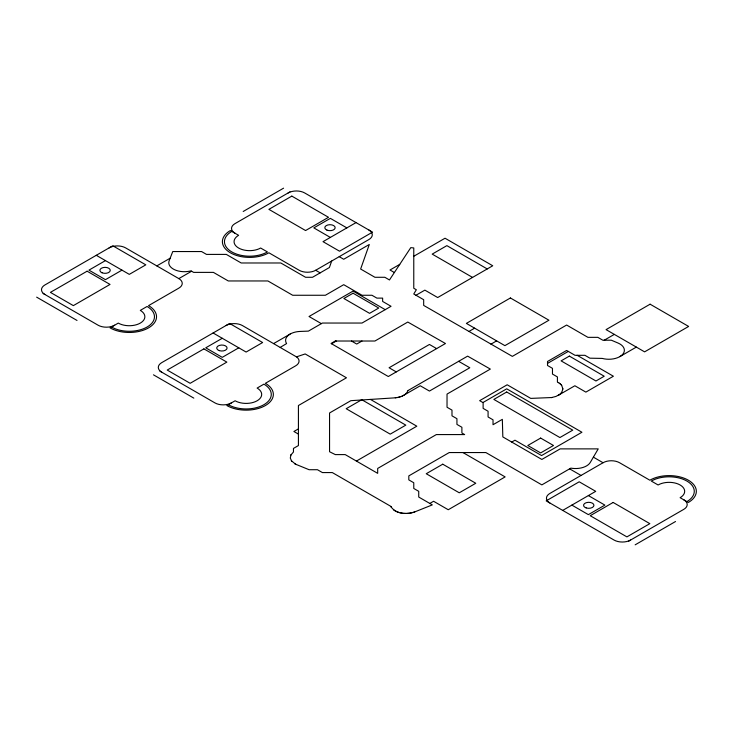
<?xml version="1.0" encoding="UTF-8"?>
<svg xmlns="http://www.w3.org/2000/svg" width="733" height="733" viewBox="0 0 733 733"><rect width="100%" height="100%" fill="white"/><g stroke="black" fill="none" stroke-linecap="round" stroke-linejoin="round"><path stroke-width="1.1" d="M562.907 388.893L561.762 392.329M331.692 261.012L329.392 267.527L312.496 277.285L305.579 277.285L280.812 262.982L241.184 262.982L226.323 254.406L206.504 254.406L201.557 251.547L172.759 251.547L169.158 260.737A15.567 8.988 0 0 0 174.152 269.515A15.567 8.988 0 0 0 189.92 271.109L190.956 270.844L193.613 272.383L213.422 272.383L228.284 280.959L267.911 280.959L292.678 295.262L325.397 295.262L343.713 284.679L362.029 295.262L371.943 295.262L376.89 298.12L382.635 298.12L382.635 301.437L391.046 306.293L362.029 323.042L322.401 323.042L308.419 331.114L300.118 331.435A15.567 8.988 0 0 0 290.497 333.845L289.434 334.486A15.567 8.988 0 0 0 286.594 343.575L280.235 347.387M290.799 455.129L293.466 451.986L293.466 448.422L298.423 445.563L298.423 405.523L346.462 377.788L305.166 353.947L296.48 356.852M291.019 454.662L290.295 458.052L291.67 461.158M561.121 393.126L561.753 392.338M561.111 393.135L559.435 394.592M559.426 394.601L555.99 396.416L551.482 397.598M105.451 260.6L88.94 270.138L105.451 279.667L121.962 270.138M243.2 211.48L283.57 188.17M156.816 265.896L170.148 258.208M289.984 191.881L234.945 223.657A11.673 6.744 0 0 0 234.945 233.195M109.116 247.891A11.673 6.744 0 0 1 125.627 247.891L178.834 278.613L191.615 271.228M356.036 222.594L323.015 241.661L339.526 251.199L372.547 232.132L304.662 192.944A11.673 6.744 0 0 0 288.151 192.944M231.83 231.39A25.169 14.532 0 0 0 231.83 251.941A25.169 14.532 0 0 0 267.426 251.941L260.636 248.02A15.567 8.988 0 0 1 238.619 248.02A15.567 8.988 0 0 1 238.619 235.311L230.364 230.547A27.24 15.732 0 0 0 230.364 252.784A27.24 15.732 0 0 0 268.892 252.784L299.165 270.266A11.673 6.744 0 0 0 315.676 270.266L368.882 239.544A11.673 6.744 0 0 0 368.882 230.015M222.264 338.279L205.753 347.818L222.264 357.347L238.775 347.818M399.742 264.375L389.993 270.001L394.372 272.529M413.769 256.275L445.032 238.225L492.732 265.767L437.693 297.543L424.856 290.131L415.968 295.262M273.638 343.575L290.149 334.046M331.554 343.759L336.3 341.019M361.983 341.019L356.724 344.052L351.474 341.019M298.423 428.878L293.906 431.49L298.423 434.101M469.074 331.371L474.636 328.164M490.945 344.171L496.644 340.872M356.412 461.066L416.82 426.194L370.449 399.421M547.514 363.412L568.295 351.419M482.928 402.554L506.705 388.829L581.929 432.25L541.568 455.56L514.96 440.194L511.735 442.063M604.249 340.204L614.327 334.385M619.825 356.632L636.336 347.094M429.813 503.443L433.579 501.271L448.257 509.737L505.129 476.908L462.954 452.554M686.903 501.61A25.169 14.532 0 0 0 686.903 481.059A25.169 14.532 0 0 0 651.307 481.059L658.097 484.98A15.567 8.988 0 0 1 680.114 484.98A15.567 8.988 0 0 1 680.114 497.689L688.369 502.453A27.24 15.732 0 0 0 688.369 480.216A27.24 15.732 0 0 0 649.841 480.216L619.568 462.734A11.673 6.744 0 0 0 603.057 462.734L549.851 493.456A11.673 6.744 0 0 0 549.851 502.985M562.697 510.406L595.718 491.339L579.207 481.801L546.186 500.868L614.071 540.056A11.673 6.744 0 0 0 630.582 540.056M628.74 541.119L683.788 509.343A11.673 6.744 0 0 0 683.788 499.805M635.163 544.83L675.524 521.52M402.692 395.847L402.215 396.058M403.379 395.49L420.266 385.769L429.437 391.065L469.798 367.755L458.647 361.323M558.06 395.444L574.864 385.76L585.869 392.118L613.384 376.231L577.164 355.313M401.391 396.416L400.969 396.562M414.805 511.872L414.163 512.11M400.163 396.837L399.632 396.993M413.504 512.33L412.816 512.532M398.789 397.222L398.23 397.341M412.129 512.715L411.415 512.871M397.259 397.543L396.782 397.616M410.691 513.018L409.958 513.137M551.94 397.524L530.765 398.395L507.181 384.779L479.657 400.667L483.12 402.664L483.12 408.382L488.077 411.24L488.077 416.967L493.025 419.826L493.025 424.728L502.334 419.349L502.829 436.923L541.852 459.454L560.177 448.88L598.229 448.88L590.285 462.441A15.567 8.988 0 0 1 572.024 468.314L570.87 468.121L541.852 484.88L485.869 452.554L449.228 452.554L408.812 475.891L408.812 479.886L413.769 482.745L413.769 488.462L418.726 491.321L418.726 497.038L432.314 504.89L414.915 511.836C407.136 514.593 395.875 514.355 391.01 506.695M395.774 397.753L395.289 397.799M409.216 513.237L408.464 513.311M407.704 513.375L406.943 513.412M406.183 513.43L405.422 513.412M404.662 513.393L403.901 513.338M403.141 513.274L402.399 513.173M401.657 513.063L400.942 512.917M400.218 512.77L399.522 512.587M398.834 512.404L398.175 512.184M397.515 511.955L396.892 511.698M296.379 464.566L295.839 464.328M396.287 511.432L395.71 511.148M395.142 510.846L394.62 510.525M295.216 463.998L294.712 463.732M558.28 382.544L557.419 382.058L557.419 376.927L552.471 374.068L552.471 368.342L547.514 365.483L547.514 361.488L566.627 350.456L575.038 355.313L584.943 355.313L589.9 358.18L602.251 358.419A15.567 8.988 0 0 0 619.348 356.898L620.42 356.265A15.567 8.988 0 0 0 618.011 343.026L611.34 340.204L602.792 340.204L597.844 337.345L587.93 337.345L566.627 325.04L512.349 356.375L423.674 305.404L423.674 299.705L413.769 293.988L416.335 289.746L413.769 288.271L413.769 247.946L410.782 247.635L389.47 279.96L384.834 277.285L374.93 277.285L360.636 269.029L369.304 244.483L343.713 259.262L339.223 256.669M487.234 268.947L446.873 245.637L432.195 254.113L472.556 277.422M346.865 227.89L330.354 218.361L313.834 227.89L330.354 237.428M385.219 309.656L353.059 291.093L309.024 316.509L321.366 323.638M315.676 270.266L320.165 272.859M436.63 348.606L429.437 344.455L389.076 367.755L396.269 371.915M593.382 457.154L603.057 462.734M569.614 468.845L581.04 475.451M588.379 495.572L604.89 505.11L588.379 514.639L571.868 505.11M96.28 255.304L129.301 274.371L145.812 264.842L112.79 245.775L44.905 284.963A11.673 6.744 0 0 0 44.905 294.501M213.092 332.984L246.114 352.051L262.625 342.522L229.603 323.455L161.718 362.643A11.673 6.744 0 0 0 161.718 372.181M43.073 293.438L98.112 325.214A11.673 6.744 0 0 0 114.623 325.214M36.65 297.149L77.011 320.449M159.886 371.118L214.925 402.893A11.673 6.744 0 0 0 231.436 402.893M153.463 374.829L193.824 398.129M559.306 383.194L558.289 382.553M394.107 510.205L393.639 509.847M560.232 383.9L559.325 383.203M561.02 384.651L560.241 383.909M561.68 385.448L561.029 384.66M291.331 460.709L295.591 464.209L309.097 469.716L317.453 469.716L322.401 472.574L332.315 472.574L390.854 506.375L391.239 507.19M561.689 385.457L562.907 388.884M111.508 327.019A25.169 14.532 0 0 0 147.095 327.019A25.169 14.532 0 0 0 147.095 306.467L140.305 310.389A15.567 8.988 0 0 1 140.305 323.097A15.567 8.988 0 0 1 118.288 323.097L110.032 327.862A27.24 15.732 0 0 0 148.561 327.862A27.24 15.732 0 0 0 148.561 305.624L178.834 288.142A11.673 6.744 0 0 0 178.834 278.613M228.32 404.698A25.169 14.532 0 0 0 263.907 404.698A25.169 14.532 0 0 0 263.907 384.147L257.127 388.069A15.567 8.988 0 0 1 257.127 400.777A15.567 8.988 0 0 1 235.11 400.777L226.854 405.541A27.24 15.732 0 0 0 265.383 405.541A27.24 15.732 0 0 0 265.383 383.304L295.656 365.822A11.673 6.744 0 0 0 296.838 357.09L242.449 325.571A11.673 6.744 0 0 0 225.938 325.571M408.061 390.524C405.963 395.793 399.595 397.451 394.464 397.872L350.85 400.676L329.557 412.972L329.557 451.739L335.302 454.597L345.206 454.597L377.678 473.344L377.678 468.442L436.337 434.577L464.64 434.577L461.891 432.992L461.891 427.266L456.934 424.407L456.934 418.69L451.986 415.831L451.986 410.114L447.029 407.255L447.029 394.088L490.34 369.084L467.627 356.137L408.061 390.524M87.099 271.192L50.412 292.375L73.346 305.624L110.032 284.431L87.099 271.192M291.826 196.114L268.892 209.354L305.579 230.547L328.512 217.298L291.826 196.114M203.921 348.871L167.225 370.064L190.159 383.304L226.854 362.111L203.921 348.871M353.059 293.209L343.887 298.505L369.569 313.339L378.741 308.034L353.059 293.209M335.302 341.019L331.05 343.465L388.298 376.515L445.462 343.511L407.795 322.044L374.93 341.019L335.302 341.019M510.406 297.974L466.371 323.4L504.9 345.646L548.935 320.22L510.406 297.974M361.781 399.714L346.187 408.712L390.222 434.138L405.816 425.131L361.781 399.714M650.098 304.195L606.063 329.621L644.591 351.858L688.626 326.442L650.098 304.195M506.705 391.999L493.859 399.421L559.911 437.546L572.757 430.134L506.705 391.999M569.358 356.101L561.102 360.874L595.956 380.995L604.212 376.231L569.358 356.101M442.75 464.191L426.24 473.729L459.261 492.796L475.772 483.258L442.75 464.191M540.642 438.077L527.806 445.49L540.642 452.912L553.488 445.49L540.642 438.077M613.145 502.453L590.221 515.702L626.907 536.886L649.841 523.646L613.145 502.453M326.964 230.116A5.186 2.996 0 0 0 335.146 227.972A5.186 2.996 0 0 0 327.843 224.958A5.186 2.996 0 0 0 326.964 230.116M586.153 507.914A5.186 2.996 0 0 0 593.941 505.321A5.186 2.996 0 0 0 586.153 502.719A5.186 2.996 0 0 0 586.153 507.914M102.061 272.786A5.186 2.996 0 0 0 110.243 270.642A5.186 2.996 0 0 0 102.941 267.618A5.186 2.996 0 0 0 102.061 272.786M219.304 350.621A5.186 2.996 0 0 0 227.083 348.028A5.186 2.996 0 0 0 219.304 345.435A5.186 2.996 0 0 0 219.304 350.621"/></g></svg>
